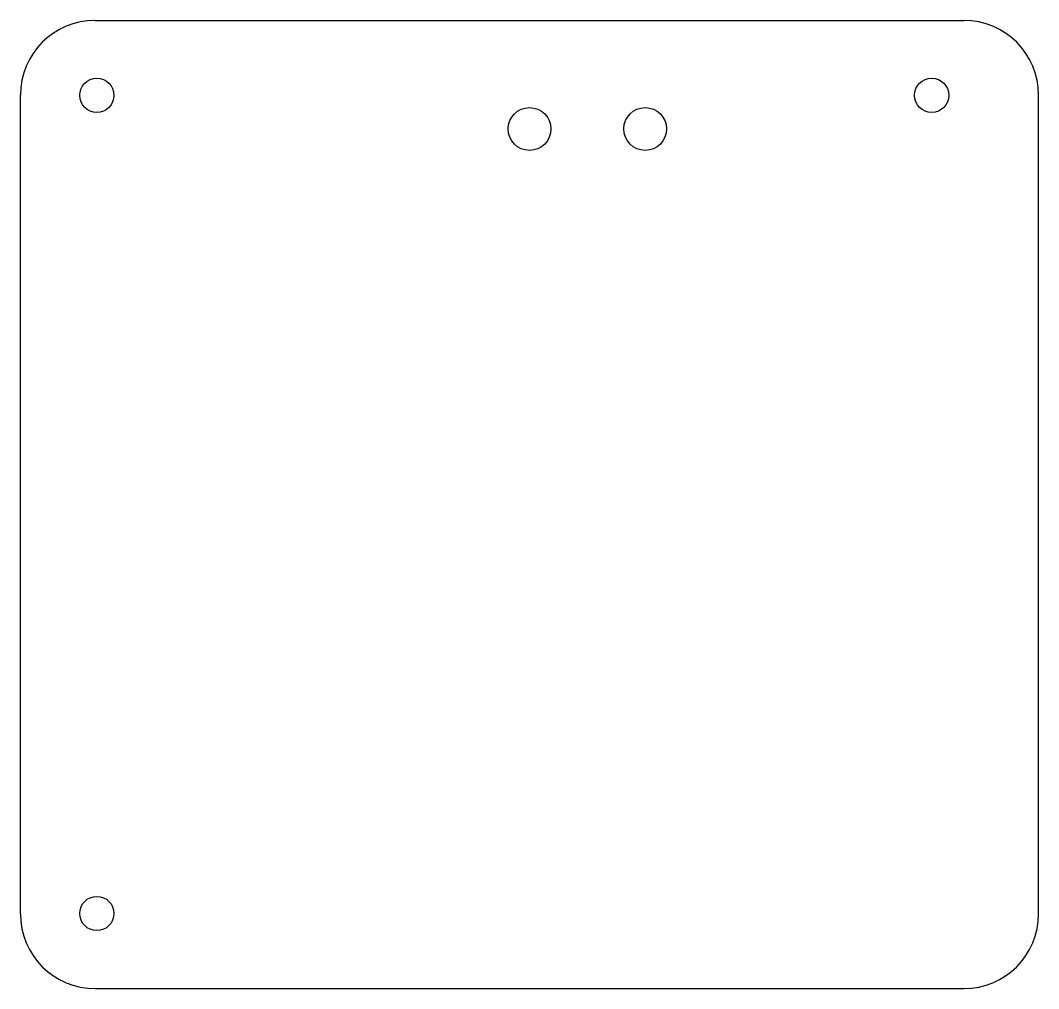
# Model space of a CAD drawing. Extents: x -3 to 92.2, y -3 to 87.5.
import ezdxf

# ---------------------------------------------------------------- set-up
doc = ezdxf.new("R2010")
doc.units = 0
doc.layers.get('0').update_dxf_attribs({"linetype": 'continuous'})

# ---------------------------------------------------------------- blocks, each defined once
blk = doc.blocks.new('CUT')
at = {"color": 0}
for p, q in [((4, 87.5), (85.2, 87.5)), ((-3, 4), (-3, 80.5)), ((92.2, 4), (92.2, 80.5)), ((4, -3), (85.2, -3))]:
    blk.add_line(p, q, dxfattribs=at)
for centre, radius in [((4.15, 80.5), 1.6), ((82.2, 80.5), 1.6), ((44.61, 77.35), 2), ((55.42, 77.35), 2), ((4.15, 4.02), 1.6)]:
    blk.add_circle(centre, radius, dxfattribs=at)
for centre, start, end in [((4, 80.5), 90, -180), ((85.2, 80.5), 0, 90), ((4, 4), 180, -90), ((85.2, 4), -90, 0)]:
    blk.add_arc(centre, 7, start, end, dxfattribs=at)

msp = doc.modelspace()

# ---------------------------------------------------------------- block references
at = {"color": 0}
msp.add_blockref('CUT', (0, 0), dxfattribs=at)

doc.saveas('drawing.dxf')
